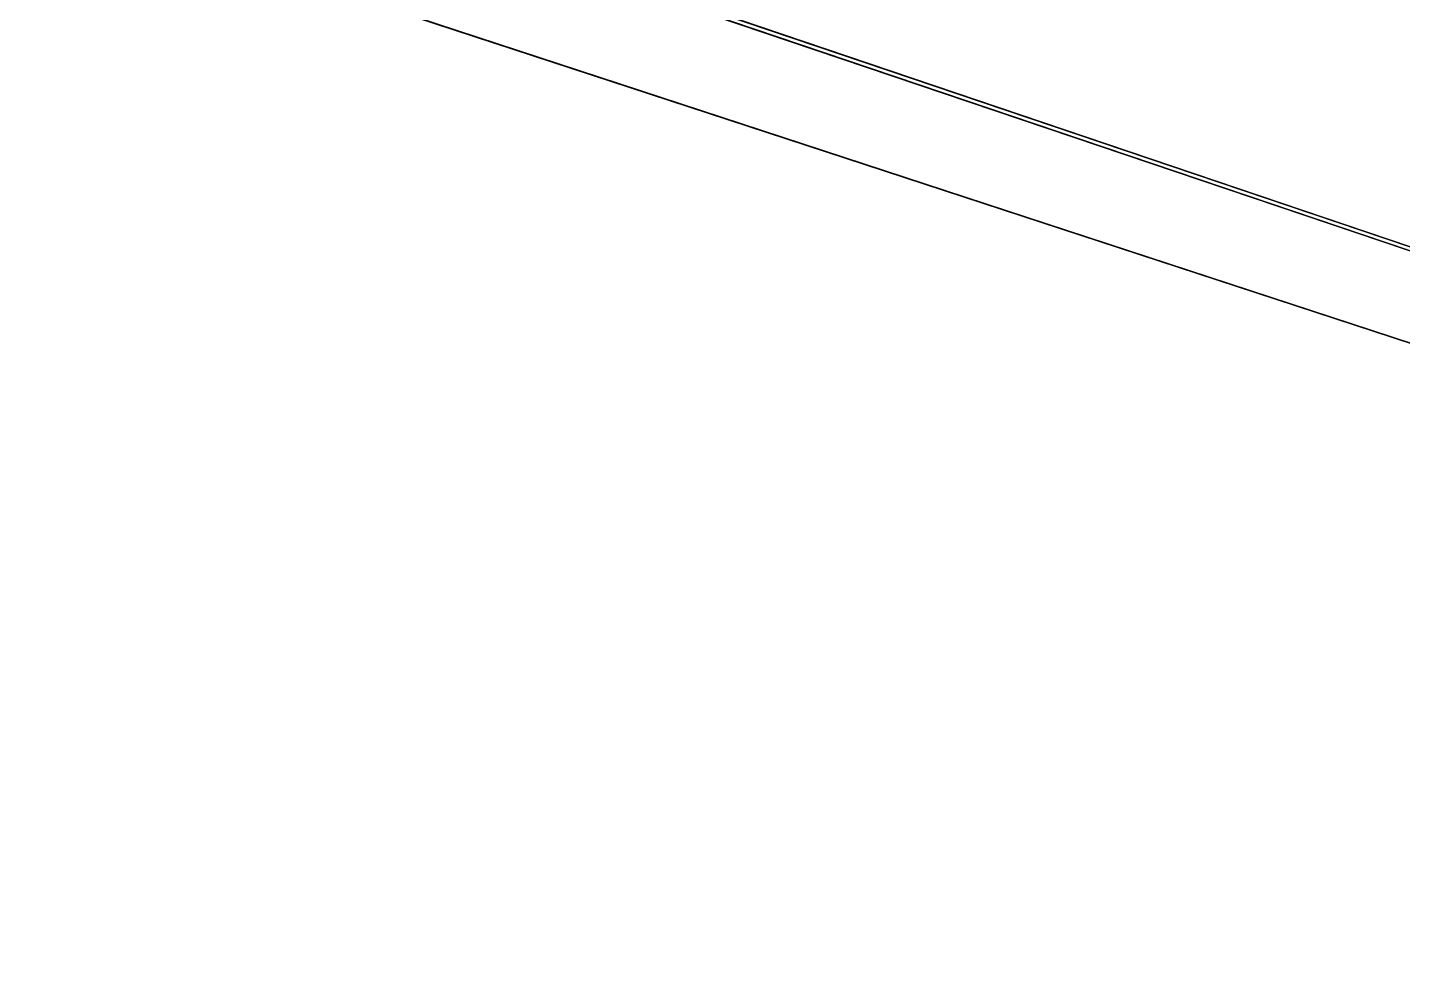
# Model space of a CAD drawing. Extents: x 207 to 387, y 94 to 160.
# Drawn here: x 217.49 to 228.29, y 140.87 to 148.31 of the extents above; entities that cross this region are included whole.
import ezdxf

# ---------------------------------------------------------------- set-up
doc = ezdxf.new("R2010")
doc.units = 0
doc.header["$LTSCALE"] = 2.54
doc.layers.get('0').update_dxf_attribs({"color": 13, "linetype": 'CONTINUOUS'})

# ---------------------------------------------------------------- blocks, each defined once
blk = doc.blocks.new('SP_05_ALTFIELD_CREDENZA_DW')
at = {"color": 23}
mesh = blk.add_polyface(dxfattribs=at)
corners = [(0, 65.812, 90), (180, 6.75, 90), (0, 6.75, 90), (180, 65.812, 90)]
mesh.append_faces([[corners[k] for k in face] for face in [(0, 1, 2), (1, 0, 3)]], dxfattribs={"vtx0": -1, "color": 23})
mesh = blk.add_polyface(dxfattribs=at)
corners = [(180, 6.75, 19.125), (0, 65.812, 19.125), (0, 6.75, 19.125), (180, 65.812, 19.125)]
mesh.append_faces([[corners[k] for k in face] for face in [(0, 1, 2), (1, 0, 3)]], dxfattribs={"vtx0": -1, "color": 23})
mesh = blk.add_polyface(dxfattribs=at)
corners = [(177.187, 6.75, 87.188), (2.813, 65.812, 87.188), (2.813, 6.75, 87.188), (177.187, 65.812, 87.188)]
mesh.append_faces([[corners[k] for k in face] for face in [(0, 1, 2), (1, 0, 3)]], dxfattribs={"vtx0": -1, "color": 23})
mesh = blk.add_polyface(dxfattribs=at)
corners = [(2.813, 65.812, 21.938), (177.081, 6.75, 21.938), (2.813, 6.75, 21.938), (177.081, 65.812, 21.938), (177.081, 36.281, 21.938)]
mesh.append_faces([[corners[k] for k in face] for face in [(0, 1, 2), (1, 3, 4)]], dxfattribs={"vtx0": -1, "color": 23})
mesh.append_faces([[corners[k] for k in face] for face in [(1, 0, 3)]], dxfattribs={"vtx0": -1, "vtx2": -1, "color": 23})
mesh = blk.add_polyface(dxfattribs=at)
corners = [(177.187, 6.75, 53.486), (136.406, 12.375, 53.486), (136.406, 6.75, 53.486), (177.187, 65.137, 53.486), (136.013, 12.375, 53.486), (136.406, 59.512, 53.486), (136.013, 59.512, 53.486), (136.406, 65.137, 53.486)]
mesh.append_faces([[corners[k] for k in face] for face in [(0, 1, 2), (4, 5, 6)]], dxfattribs={"vtx0": -1, "color": 23})
mesh.append_faces([[corners[k] for k in face] for face in [(5, 1, 7), (7, 1, 3)]], dxfattribs={"vtx0": -1, "vtx1": -1, "color": 23})
mesh.append_faces([[corners[k] for k in face] for face in [(1, 0, 3), (5, 4, 1)]], dxfattribs={"vtx0": -1, "vtx2": -1, "color": 23})
mesh = blk.add_polyface(dxfattribs=at)
corners = [(177.187, 65.137, 55.736), (136.406, 59.512, 55.736), (136.406, 65.137, 55.736), (136.406, 12.375, 55.736), (136.406, 6.75, 55.736), (177.187, 6.75, 55.736), (136.013, 12.375, 55.736), (136.013, 59.512, 55.736)]
mesh.append_faces([[corners[k] for k in face] for face in [(0, 1, 2), (4, 0, 5), (1, 6, 7)]], dxfattribs={"vtx0": -1, "color": 23})
mesh.append_faces([[corners[k] for k in face] for face in [(3, 0, 4), (6, 1, 3)]], dxfattribs={"vtx0": -1, "vtx1": -1, "color": 23})
mesh.append_faces([[corners[k] for k in face] for face in [(1, 0, 3)]], dxfattribs={"vtx0": -1, "vtx1": -1, "vtx2": -1, "color": 23})

msp = doc.modelspace()

# ---------------------------------------------------------------- block references
at = {"color": 23, "rotation": 180}
msp.add_blockref('SP_05_ALTFIELD_CREDENZA_DW', (386.694, 159.69), dxfattribs=at)

doc.saveas('drawing.dxf')
